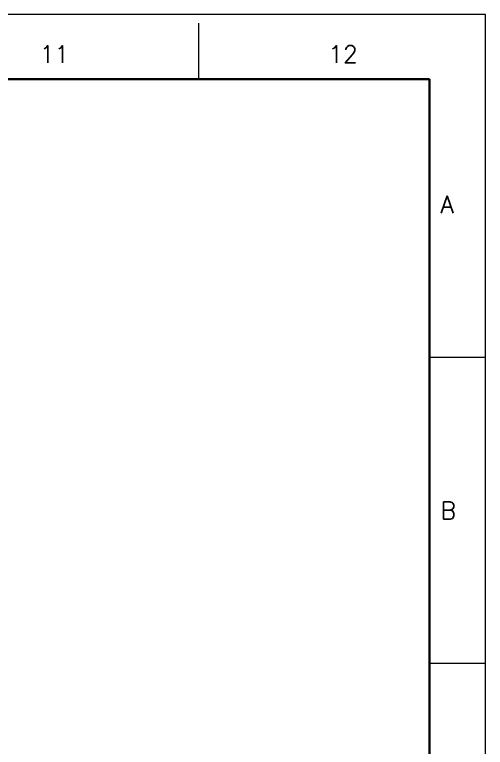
# Model space of a CAD drawing. Header units: millimetres. Extents: x -16130 to 36813, y -8099 to 27484.
# Drawn here: x 31803 to 33987, y 8260 to 11658 of the extents above; entities that cross this region are included whole.
import ezdxf
from ezdxf.enums import TextEntityAlignment as Align

# ---------------------------------------------------------------- set-up
doc = ezdxf.new("R2010")
doc.units = ezdxf.units.MM
doc.header["$LTSCALE"] = 6
doc.layers.add('90_FRAME', color=5, linetype='Continuous', lineweight=35)
doc.layers.add('91_BLANK', color=5, linetype='Continuous', lineweight=0, plot=False)
doc.styles.add('KSS_TXT', font='txt.shx', dxfattribs={"bigfont": 'extfont2.shx'})

msp = doc.modelspace()

# ---------------------------------------------------------------- linework, layer by layer
at = {"layer": '90_FRAME', "color": 4, "lineweight": 13}
for p, q in [((32657.45809, 11359.15743), (32657.45809, 11618.396)), ((33987.28645, 10068.45162), (33728.04788, 10068.45162)), ((33987.28645, 8648.50724), (33728.04788, 8648.50724))]:
    msp.add_line(p, q, dxfattribs=at)
at = {"layer": '90_FRAME'}
msp.add_lwpolyline([(18200.18731, 258.07955), (33728.04788, 258.07955), (33728.04788, 11359.15743), (18200.18731, 11359.15743)], close=True, dxfattribs=at)
at = {"layer": '91_BLANK'}
msp.add_lwpolyline([(17423.26925, 0), (33987.28645, 0), (33987.28645, 11658.396), (17423.26925, 11658.396)], close=True, dxfattribs=at)

# ---------------------------------------------------------------- texts
at = {"layer": '90_FRAME', "color": 0, "lineweight": 13, "style": 'KSS_TXT'}
for s, p in [('11', (31988.12404, 11410.79136)), ('12', (33326.79214, 11410.79136))]:
    msp.add_text(s, height=80, dxfattribs=at).set_placement(p, align=Align.BOTTOM_CENTER)
for s, p in [('A', (33779.58314, 10778.42381)), ('B', (33779.58314, 9358.47943))]:
    msp.add_text(s, height=80, dxfattribs=at).set_placement(p, align=Align.MIDDLE_LEFT)

doc.saveas('drawing.dxf')
